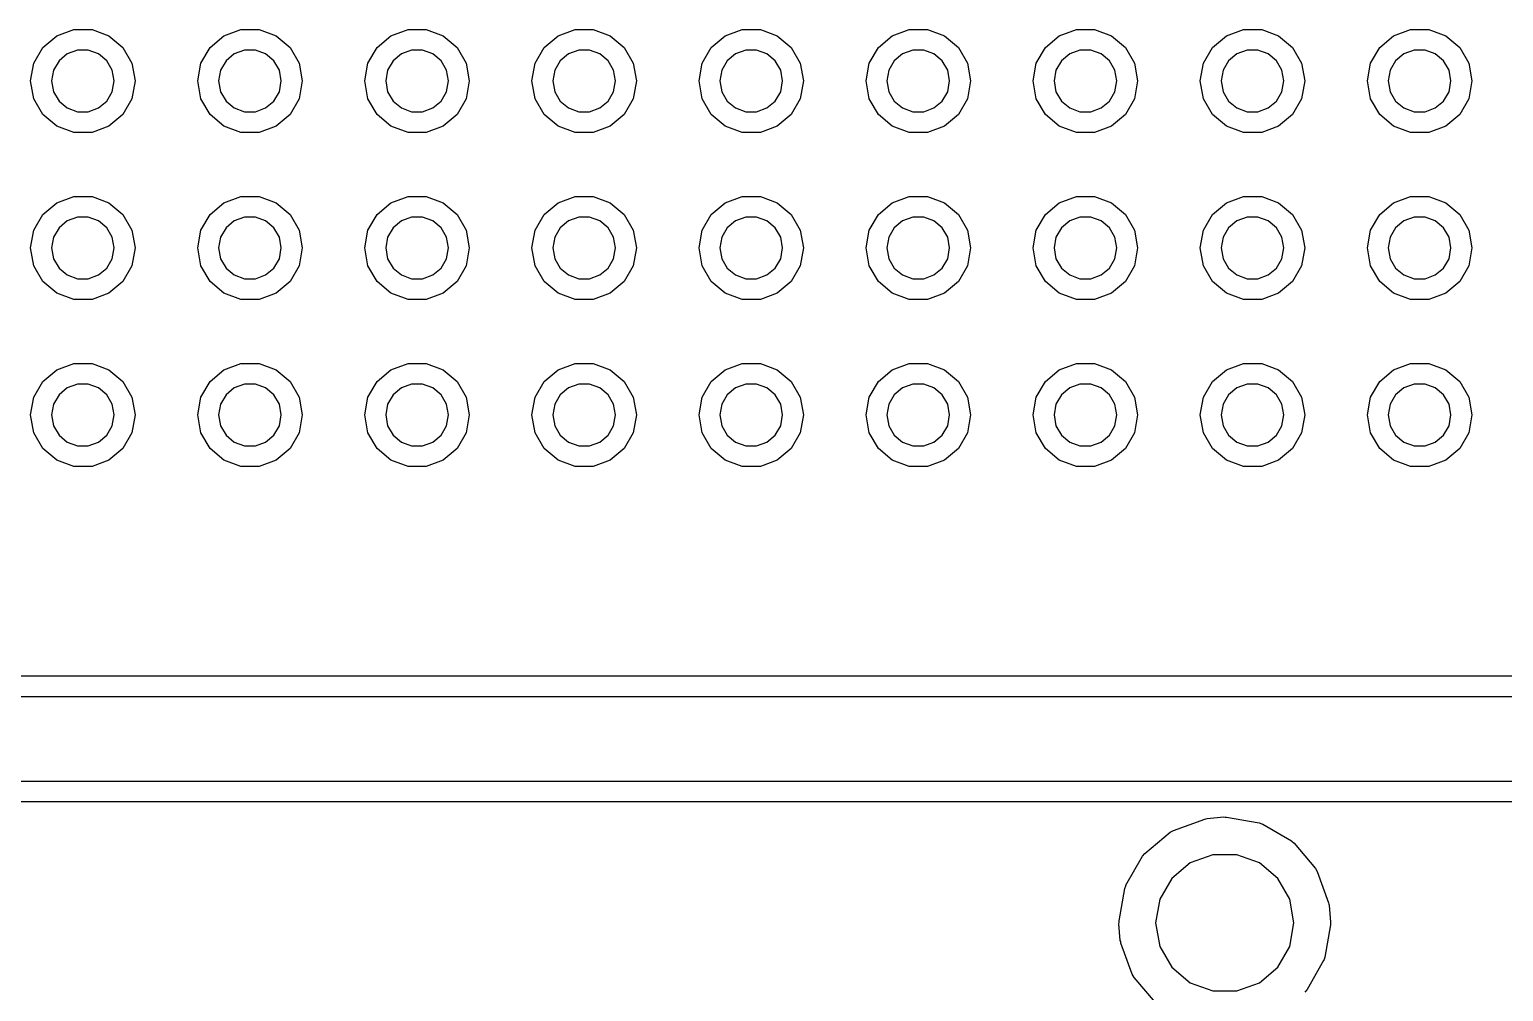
# Model space of a CAD drawing. Extents: x 105.1 to 166.9, y -128.1 to -71.6.
# Drawn here: x 123.52 to 130.57, y -118.58 to -113.97 of the extents above; entities that cross this region are included whole.
import ezdxf

# ---------------------------------------------------------------- set-up
doc = ezdxf.new("R2010")
doc.units = 0
doc.header["$MEASUREMENT"] = 0
doc.layers.add('BLACK', color=7, linetype='CONTINUOUS')

msp = doc.modelspace()

# ---------------------------------------------------------------- linework, layer by layer
at = {"layer": 'Black'}
for p, q in [((123.648, -114.005), (123.73, -113.975)), ((123.73, -113.975), (123.817, -113.975)), ((123.817, -113.975), (123.898, -114.005)), ((124.448, -114.005), (124.53, -113.975)), ((124.53, -113.975), (124.617, -113.975)), ((124.617, -113.975), (124.698, -114.005)), ((125.248, -114.005), (125.33, -113.975)), ((125.33, -113.975), (125.417, -113.975)), ((125.417, -113.975), (125.498, -114.005)), ((126.048, -114.005), (126.13, -113.975)), ((126.13, -113.975), (126.217, -113.975)), ((126.217, -113.975), (126.298, -114.005)), ((126.848, -114.005), (126.93, -113.975)), ((126.93, -113.975), (127.017, -113.975)), ((127.017, -113.975), (127.098, -114.005)), ((127.648, -114.005), (127.73, -113.975)), ((127.73, -113.975), (127.817, -113.975)), ((127.817, -113.975), (127.898, -114.005)), ((128.448, -114.005), (128.53, -113.975)), ((128.53, -113.975), (128.617, -113.975)), ((128.617, -113.975), (128.698, -114.005)), ((129.248, -114.005), (129.33, -113.975)), ((129.33, -113.975), (129.417, -113.975)), ((129.417, -113.975), (129.498, -114.005)), ((130.048, -114.005), (130.13, -113.975)), ((130.13, -113.975), (130.217, -113.975)), ((130.217, -113.975), (130.298, -114.005)), ((123.582, -114.061), (123.648, -114.005)), ((123.898, -114.005), (123.965, -114.061)), ((124.382, -114.061), (124.448, -114.005)), ((124.698, -114.005), (124.765, -114.061)), ((125.182, -114.061), (125.248, -114.005)), ((125.498, -114.005), (125.565, -114.061)), ((125.982, -114.061), (126.048, -114.005)), ((126.298, -114.005), (126.365, -114.061)), ((126.782, -114.061), (126.848, -114.005)), ((127.098, -114.005), (127.165, -114.061)), ((127.582, -114.061), (127.648, -114.005)), ((127.898, -114.005), (127.965, -114.061)), ((128.382, -114.061), (128.448, -114.005)), ((128.698, -114.005), (128.765, -114.061)), ((129.182, -114.061), (129.248, -114.005)), ((129.498, -114.005), (129.565, -114.061)), ((129.982, -114.061), (130.048, -114.005)), ((130.298, -114.005), (130.365, -114.061)), ((123.538, -114.136), (123.582, -114.061)), ((123.698, -114.092), (123.659, -114.125)), ((123.747, -114.074), (123.698, -114.092)), ((123.799, -114.074), (123.747, -114.074)), ((123.848, -114.092), (123.799, -114.074)), ((123.888, -114.125), (123.848, -114.092)), ((123.965, -114.061), (124.008, -114.136)), ((124.338, -114.136), (124.382, -114.061)), ((124.498, -114.092), (124.459, -114.125)), ((124.547, -114.074), (124.498, -114.092)), ((124.599, -114.074), (124.547, -114.074)), ((124.648, -114.092), (124.599, -114.074)), ((124.688, -114.125), (124.648, -114.092)), ((124.765, -114.061), (124.808, -114.136)), ((125.138, -114.136), (125.182, -114.061)), ((125.298, -114.092), (125.258, -114.125)), ((125.347, -114.074), (125.298, -114.092)), ((125.399, -114.074), (125.347, -114.074)), ((125.448, -114.092), (125.399, -114.074)), ((125.488, -114.125), (125.448, -114.092)), ((125.565, -114.061), (125.608, -114.136)), ((125.938, -114.136), (125.982, -114.061)), ((126.098, -114.092), (126.058, -114.125)), ((126.147, -114.074), (126.098, -114.092)), ((126.199, -114.074), (126.147, -114.074)), ((126.248, -114.092), (126.199, -114.074)), ((126.288, -114.125), (126.248, -114.092)), ((126.365, -114.061), (126.408, -114.136)), ((126.738, -114.136), (126.782, -114.061)), ((126.898, -114.092), (126.858, -114.125)), ((126.947, -114.074), (126.898, -114.092)), ((126.999, -114.074), (126.947, -114.074)), ((127.048, -114.092), (126.999, -114.074)), ((127.088, -114.125), (127.048, -114.092)), ((127.165, -114.061), (127.208, -114.136)), ((127.538, -114.136), (127.582, -114.061)), ((127.698, -114.092), (127.658, -114.125)), ((127.747, -114.074), (127.698, -114.092)), ((127.799, -114.074), (127.747, -114.074)), ((127.848, -114.092), (127.799, -114.074)), ((127.888, -114.125), (127.848, -114.092)), ((127.965, -114.061), (128.008, -114.136)), ((128.338, -114.136), (128.382, -114.061)), ((128.498, -114.092), (128.458, -114.125)), ((128.547, -114.074), (128.498, -114.092)), ((128.599, -114.074), (128.547, -114.074)), ((128.648, -114.092), (128.599, -114.074)), ((128.688, -114.125), (128.648, -114.092)), ((128.765, -114.061), (128.808, -114.136)), ((129.138, -114.136), (129.182, -114.061)), ((129.298, -114.092), (129.258, -114.125)), ((129.347, -114.074), (129.298, -114.092)), ((129.399, -114.074), (129.347, -114.074)), ((129.448, -114.092), (129.399, -114.074)), ((129.488, -114.125), (129.448, -114.092)), ((129.565, -114.061), (129.608, -114.136)), ((129.938, -114.136), (129.982, -114.061)), ((130.098, -114.092), (130.058, -114.125)), ((130.147, -114.074), (130.098, -114.092)), ((130.199, -114.074), (130.147, -114.074)), ((130.248, -114.092), (130.199, -114.074)), ((130.288, -114.125), (130.248, -114.092)), ((130.365, -114.061), (130.408, -114.136)), ((123.523, -114.221), (123.538, -114.136)), ((123.632, -114.17), (123.623, -114.221)), ((123.659, -114.125), (123.632, -114.17)), ((123.914, -114.17), (123.888, -114.125)), ((123.923, -114.221), (123.914, -114.17)), ((124.008, -114.136), (124.023, -114.221)), ((124.323, -114.221), (124.338, -114.136)), ((124.432, -114.17), (124.423, -114.221)), ((124.459, -114.125), (124.432, -114.17)), ((124.714, -114.17), (124.688, -114.125)), ((124.723, -114.221), (124.714, -114.17)), ((124.808, -114.136), (124.823, -114.221)), ((125.123, -114.221), (125.138, -114.136)), ((125.232, -114.17), (125.223, -114.221)), ((125.258, -114.125), (125.232, -114.17)), ((125.514, -114.17), (125.488, -114.125)), ((125.523, -114.221), (125.514, -114.17)), ((125.608, -114.136), (125.623, -114.221)), ((125.923, -114.221), (125.938, -114.136)), ((126.032, -114.17), (126.023, -114.221)), ((126.058, -114.125), (126.032, -114.17)), ((126.314, -114.17), (126.288, -114.125)), ((126.323, -114.221), (126.314, -114.17)), ((126.408, -114.136), (126.423, -114.221)), ((126.723, -114.221), (126.738, -114.136)), ((126.832, -114.17), (126.823, -114.221)), ((126.858, -114.125), (126.832, -114.17)), ((127.114, -114.17), (127.088, -114.125)), ((127.123, -114.221), (127.114, -114.17)), ((127.208, -114.136), (127.223, -114.221)), ((127.523, -114.221), (127.538, -114.136)), ((127.632, -114.17), (127.623, -114.221)), ((127.658, -114.125), (127.632, -114.17)), ((127.914, -114.17), (127.888, -114.125)), ((127.923, -114.221), (127.914, -114.17)), ((128.008, -114.136), (128.023, -114.221)), ((128.323, -114.221), (128.338, -114.136)), ((128.432, -114.17), (128.423, -114.221)), ((128.458, -114.125), (128.432, -114.17)), ((128.714, -114.17), (128.688, -114.125)), ((128.723, -114.221), (128.714, -114.17)), ((128.808, -114.136), (128.823, -114.221)), ((129.123, -114.221), (129.138, -114.136)), ((129.232, -114.17), (129.223, -114.221)), ((129.258, -114.125), (129.232, -114.17)), ((129.514, -114.17), (129.488, -114.125)), ((129.523, -114.221), (129.514, -114.17)), ((129.608, -114.136), (129.623, -114.221)), ((129.923, -114.221), (129.938, -114.136)), ((130.032, -114.17), (130.023, -114.221)), ((130.058, -114.125), (130.032, -114.17)), ((130.314, -114.17), (130.288, -114.125)), ((130.323, -114.221), (130.314, -114.17)), ((130.408, -114.136), (130.423, -114.221)), ((123.538, -114.307), (123.523, -114.221)), ((123.623, -114.221), (123.632, -114.273)), ((123.914, -114.273), (123.923, -114.221)), ((124.023, -114.221), (124.008, -114.307)), ((124.338, -114.307), (124.323, -114.221)), ((124.423, -114.221), (124.432, -114.273)), ((124.714, -114.273), (124.723, -114.221)), ((124.823, -114.221), (124.808, -114.307)), ((125.138, -114.307), (125.123, -114.221)), ((125.223, -114.221), (125.232, -114.273)), ((125.514, -114.273), (125.523, -114.221)), ((125.623, -114.221), (125.608, -114.307)), ((125.938, -114.307), (125.923, -114.221)), ((126.023, -114.221), (126.032, -114.273)), ((126.314, -114.273), (126.323, -114.221)), ((126.423, -114.221), (126.408, -114.307)), ((126.738, -114.307), (126.723, -114.221)), ((126.823, -114.221), (126.832, -114.273)), ((127.114, -114.273), (127.123, -114.221)), ((127.223, -114.221), (127.208, -114.307)), ((127.538, -114.307), (127.523, -114.221)), ((127.623, -114.221), (127.632, -114.273)), ((127.914, -114.273), (127.923, -114.221)), ((128.023, -114.221), (128.008, -114.307)), ((128.338, -114.307), (128.323, -114.221)), ((128.423, -114.221), (128.432, -114.273)), ((128.714, -114.273), (128.723, -114.221)), ((128.823, -114.221), (128.808, -114.307)), ((129.138, -114.307), (129.123, -114.221)), ((129.223, -114.221), (129.232, -114.273)), ((129.514, -114.273), (129.523, -114.221)), ((129.623, -114.221), (129.608, -114.307)), ((129.938, -114.307), (129.923, -114.221)), ((130.023, -114.221), (130.032, -114.273)), ((130.314, -114.273), (130.323, -114.221)), ((130.423, -114.221), (130.408, -114.307)), ((123.582, -114.382), (123.538, -114.307)), ((123.632, -114.273), (123.659, -114.318)), ((123.659, -114.318), (123.698, -114.351)), ((123.848, -114.351), (123.888, -114.318)), ((123.888, -114.318), (123.914, -114.273)), ((124.008, -114.307), (123.965, -114.382)), ((124.382, -114.382), (124.338, -114.307)), ((124.432, -114.273), (124.459, -114.318)), ((124.459, -114.318), (124.498, -114.351)), ((124.648, -114.351), (124.688, -114.318)), ((124.688, -114.318), (124.714, -114.273)), ((124.808, -114.307), (124.765, -114.382)), ((125.182, -114.382), (125.138, -114.307)), ((125.232, -114.273), (125.258, -114.318)), ((125.258, -114.318), (125.298, -114.351)), ((125.448, -114.351), (125.488, -114.318)), ((125.488, -114.318), (125.514, -114.273)), ((125.608, -114.307), (125.565, -114.382)), ((125.982, -114.382), (125.938, -114.307)), ((126.032, -114.273), (126.058, -114.318)), ((126.058, -114.318), (126.098, -114.351)), ((126.248, -114.351), (126.288, -114.318)), ((126.288, -114.318), (126.314, -114.273)), ((126.408, -114.307), (126.365, -114.382)), ((126.782, -114.382), (126.738, -114.307)), ((126.832, -114.273), (126.858, -114.318)), ((126.858, -114.318), (126.898, -114.351)), ((127.048, -114.351), (127.088, -114.318)), ((127.088, -114.318), (127.114, -114.273)), ((127.208, -114.307), (127.165, -114.382)), ((127.582, -114.382), (127.538, -114.307)), ((127.632, -114.273), (127.658, -114.318)), ((127.658, -114.318), (127.698, -114.351)), ((127.848, -114.351), (127.888, -114.318)), ((127.888, -114.318), (127.914, -114.273)), ((128.008, -114.307), (127.965, -114.382)), ((128.382, -114.382), (128.338, -114.307)), ((128.432, -114.273), (128.458, -114.318)), ((128.458, -114.318), (128.498, -114.351)), ((128.648, -114.351), (128.688, -114.318)), ((128.688, -114.318), (128.714, -114.273)), ((128.808, -114.307), (128.765, -114.382)), ((129.182, -114.382), (129.138, -114.307)), ((129.232, -114.273), (129.258, -114.318)), ((129.258, -114.318), (129.298, -114.351)), ((129.448, -114.351), (129.488, -114.318)), ((129.488, -114.318), (129.514, -114.273)), ((129.608, -114.307), (129.565, -114.382)), ((129.982, -114.382), (129.938, -114.307)), ((130.032, -114.273), (130.058, -114.318)), ((130.058, -114.318), (130.098, -114.351)), ((130.248, -114.351), (130.288, -114.318)), ((130.288, -114.318), (130.314, -114.273)), ((130.408, -114.307), (130.365, -114.382)), ((123.648, -114.438), (123.582, -114.382)), ((123.698, -114.351), (123.747, -114.369)), ((123.747, -114.369), (123.799, -114.369)), ((123.799, -114.369), (123.848, -114.351)), ((123.965, -114.382), (123.898, -114.438)), ((124.448, -114.438), (124.382, -114.382)), ((124.498, -114.351), (124.547, -114.369)), ((124.547, -114.369), (124.599, -114.369)), ((124.599, -114.369), (124.648, -114.351)), ((124.765, -114.382), (124.698, -114.438)), ((125.248, -114.438), (125.182, -114.382)), ((125.298, -114.351), (125.347, -114.369)), ((125.347, -114.369), (125.399, -114.369)), ((125.399, -114.369), (125.448, -114.351)), ((125.565, -114.382), (125.498, -114.438)), ((126.048, -114.438), (125.982, -114.382)), ((126.098, -114.351), (126.147, -114.369)), ((126.147, -114.369), (126.199, -114.369)), ((126.199, -114.369), (126.248, -114.351)), ((126.365, -114.382), (126.298, -114.438)), ((126.848, -114.438), (126.782, -114.382)), ((126.898, -114.351), (126.947, -114.369)), ((126.947, -114.369), (126.999, -114.369)), ((126.999, -114.369), (127.048, -114.351)), ((127.165, -114.382), (127.098, -114.438)), ((127.648, -114.438), (127.582, -114.382)), ((127.698, -114.351), (127.747, -114.369)), ((127.747, -114.369), (127.799, -114.369)), ((127.799, -114.369), (127.848, -114.351)), ((127.965, -114.382), (127.898, -114.438)), ((128.448, -114.438), (128.382, -114.382)), ((128.498, -114.351), (128.547, -114.369)), ((128.547, -114.369), (128.599, -114.369)), ((128.599, -114.369), (128.648, -114.351)), ((128.765, -114.382), (128.698, -114.438)), ((129.248, -114.438), (129.182, -114.382)), ((129.298, -114.351), (129.347, -114.369)), ((129.347, -114.369), (129.399, -114.369)), ((129.399, -114.369), (129.448, -114.351)), ((129.565, -114.382), (129.498, -114.438)), ((130.048, -114.438), (129.982, -114.382)), ((130.098, -114.351), (130.147, -114.369)), ((130.147, -114.369), (130.199, -114.369)), ((130.199, -114.369), (130.248, -114.351)), ((130.365, -114.382), (130.298, -114.438)), ((123.73, -114.468), (123.648, -114.438)), ((123.817, -114.468), (123.73, -114.468)), ((123.898, -114.438), (123.817, -114.468)), ((124.53, -114.468), (124.448, -114.438)), ((124.617, -114.468), (124.53, -114.468)), ((124.698, -114.438), (124.617, -114.468)), ((125.33, -114.468), (125.248, -114.438)), ((125.417, -114.468), (125.33, -114.468)), ((125.498, -114.438), (125.417, -114.468)), ((126.13, -114.468), (126.048, -114.438)), ((126.217, -114.468), (126.13, -114.468)), ((126.298, -114.438), (126.217, -114.468)), ((126.93, -114.468), (126.848, -114.438)), ((127.017, -114.468), (126.93, -114.468)), ((127.098, -114.438), (127.017, -114.468)), ((127.73, -114.468), (127.648, -114.438)), ((127.817, -114.468), (127.73, -114.468)), ((127.898, -114.438), (127.817, -114.468)), ((128.53, -114.468), (128.448, -114.438)), ((128.617, -114.468), (128.53, -114.468)), ((128.698, -114.438), (128.617, -114.468)), ((129.33, -114.468), (129.248, -114.438)), ((129.417, -114.468), (129.33, -114.468)), ((129.498, -114.438), (129.417, -114.468)), ((130.13, -114.468), (130.048, -114.438)), ((130.217, -114.468), (130.13, -114.468)), ((130.298, -114.438), (130.217, -114.468)), ((123.582, -114.861), (123.648, -114.805)), ((123.648, -114.805), (123.73, -114.775)), ((123.73, -114.775), (123.817, -114.775)), ((123.817, -114.775), (123.898, -114.805)), ((123.898, -114.805), (123.965, -114.861)), ((124.382, -114.861), (124.448, -114.805)), ((124.448, -114.805), (124.53, -114.775)), ((124.53, -114.775), (124.617, -114.775)), ((124.617, -114.775), (124.698, -114.805)), ((124.698, -114.805), (124.765, -114.861)), ((125.182, -114.861), (125.248, -114.805)), ((125.248, -114.805), (125.33, -114.775)), ((125.33, -114.775), (125.417, -114.775)), ((125.417, -114.775), (125.498, -114.805)), ((125.498, -114.805), (125.565, -114.861)), ((125.982, -114.861), (126.048, -114.805)), ((126.048, -114.805), (126.13, -114.775)), ((126.13, -114.775), (126.217, -114.775)), ((126.217, -114.775), (126.298, -114.805)), ((126.298, -114.805), (126.365, -114.861)), ((126.782, -114.861), (126.848, -114.805)), ((126.848, -114.805), (126.93, -114.775)), ((126.93, -114.775), (127.017, -114.775)), ((127.017, -114.775), (127.098, -114.805)), ((127.098, -114.805), (127.165, -114.861)), ((127.582, -114.861), (127.648, -114.805)), ((127.648, -114.805), (127.73, -114.775)), ((127.73, -114.775), (127.817, -114.775)), ((127.817, -114.775), (127.898, -114.805)), ((127.898, -114.805), (127.965, -114.861)), ((128.382, -114.861), (128.448, -114.805)), ((128.448, -114.805), (128.53, -114.775)), ((128.53, -114.775), (128.617, -114.775)), ((128.617, -114.775), (128.698, -114.805)), ((128.698, -114.805), (128.765, -114.861)), ((129.182, -114.861), (129.248, -114.805)), ((129.248, -114.805), (129.33, -114.775)), ((129.33, -114.775), (129.417, -114.775)), ((129.417, -114.775), (129.498, -114.805)), ((129.498, -114.805), (129.565, -114.861)), ((129.982, -114.861), (130.048, -114.805)), ((130.048, -114.805), (130.13, -114.775)), ((130.13, -114.775), (130.217, -114.775)), ((130.217, -114.775), (130.298, -114.805)), ((130.298, -114.805), (130.365, -114.861)), ((123.538, -114.936), (123.582, -114.861)), ((123.698, -114.892), (123.659, -114.925)), ((123.747, -114.874), (123.698, -114.892)), ((123.799, -114.874), (123.747, -114.874)), ((123.848, -114.892), (123.799, -114.874)), ((123.888, -114.925), (123.848, -114.892)), ((123.965, -114.861), (124.008, -114.936)), ((124.338, -114.936), (124.382, -114.861)), ((124.498, -114.892), (124.459, -114.925)), ((124.547, -114.874), (124.498, -114.892)), ((124.599, -114.874), (124.547, -114.874)), ((124.648, -114.892), (124.599, -114.874)), ((124.688, -114.925), (124.648, -114.892)), ((124.765, -114.861), (124.808, -114.936)), ((125.138, -114.936), (125.182, -114.861)), ((125.298, -114.892), (125.258, -114.925)), ((125.347, -114.874), (125.298, -114.892)), ((125.399, -114.874), (125.347, -114.874)), ((125.448, -114.892), (125.399, -114.874)), ((125.488, -114.925), (125.448, -114.892)), ((125.565, -114.861), (125.608, -114.936)), ((125.938, -114.936), (125.982, -114.861)), ((126.098, -114.892), (126.058, -114.925)), ((126.147, -114.874), (126.098, -114.892)), ((126.199, -114.874), (126.147, -114.874)), ((126.248, -114.892), (126.199, -114.874)), ((126.288, -114.925), (126.248, -114.892)), ((126.365, -114.861), (126.408, -114.936)), ((126.738, -114.936), (126.782, -114.861)), ((126.898, -114.892), (126.858, -114.925)), ((126.947, -114.874), (126.898, -114.892)), ((126.999, -114.874), (126.947, -114.874)), ((127.048, -114.892), (126.999, -114.874)), ((127.088, -114.925), (127.048, -114.892)), ((127.165, -114.861), (127.208, -114.936)), ((127.538, -114.936), (127.582, -114.861)), ((127.698, -114.892), (127.658, -114.925)), ((127.747, -114.874), (127.698, -114.892)), ((127.799, -114.874), (127.747, -114.874)), ((127.848, -114.892), (127.799, -114.874)), ((127.888, -114.925), (127.848, -114.892)), ((127.965, -114.861), (128.008, -114.936)), ((128.338, -114.936), (128.382, -114.861)), ((128.498, -114.892), (128.458, -114.925)), ((128.547, -114.874), (128.498, -114.892)), ((128.599, -114.874), (128.547, -114.874)), ((128.648, -114.892), (128.599, -114.874)), ((128.688, -114.925), (128.648, -114.892)), ((128.765, -114.861), (128.808, -114.936)), ((129.138, -114.936), (129.182, -114.861)), ((129.298, -114.892), (129.258, -114.925)), ((129.347, -114.874), (129.298, -114.892)), ((129.399, -114.874), (129.347, -114.874)), ((129.448, -114.892), (129.399, -114.874)), ((129.488, -114.925), (129.448, -114.892)), ((129.565, -114.861), (129.608, -114.936)), ((129.938, -114.936), (129.982, -114.861)), ((130.098, -114.892), (130.058, -114.925)), ((130.147, -114.874), (130.098, -114.892)), ((130.199, -114.874), (130.147, -114.874)), ((130.248, -114.892), (130.199, -114.874)), ((130.288, -114.925), (130.248, -114.892)), ((130.365, -114.861), (130.408, -114.936)), ((123.523, -115.021), (123.538, -114.936)), ((123.659, -114.925), (123.632, -114.97)), ((123.914, -114.97), (123.888, -114.925)), ((124.008, -114.936), (124.023, -115.021)), ((124.323, -115.021), (124.338, -114.936)), ((124.459, -114.925), (124.432, -114.97)), ((124.714, -114.97), (124.688, -114.925)), ((124.808, -114.936), (124.823, -115.021)), ((125.123, -115.021), (125.138, -114.936)), ((125.258, -114.925), (125.232, -114.97)), ((125.514, -114.97), (125.488, -114.925)), ((125.608, -114.936), (125.623, -115.021)), ((125.923, -115.021), (125.938, -114.936)), ((126.058, -114.925), (126.032, -114.97)), ((126.314, -114.97), (126.288, -114.925)), ((126.408, -114.936), (126.423, -115.021)), ((126.723, -115.021), (126.738, -114.936)), ((126.858, -114.925), (126.832, -114.97)), ((127.114, -114.97), (127.088, -114.925)), ((127.208, -114.936), (127.223, -115.021)), ((127.523, -115.021), (127.538, -114.936)), ((127.658, -114.925), (127.632, -114.97)), ((127.914, -114.97), (127.888, -114.925)), ((128.008, -114.936), (128.023, -115.021)), ((128.323, -115.021), (128.338, -114.936)), ((128.458, -114.925), (128.432, -114.97)), ((128.714, -114.97), (128.688, -114.925)), ((128.808, -114.936), (128.823, -115.021)), ((129.123, -115.021), (129.138, -114.936)), ((129.258, -114.925), (129.232, -114.97)), ((129.514, -114.97), (129.488, -114.925)), ((129.608, -114.936), (129.623, -115.021)), ((129.923, -115.021), (129.938, -114.936)), ((130.058, -114.925), (130.032, -114.97)), ((130.314, -114.97), (130.288, -114.925)), ((130.408, -114.936), (130.423, -115.021)), ((123.538, -115.107), (123.523, -115.021)), ((123.632, -114.97), (123.623, -115.021)), ((123.623, -115.021), (123.632, -115.073)), ((123.923, -115.021), (123.914, -114.97)), ((123.914, -115.073), (123.923, -115.021)), ((124.023, -115.021), (124.008, -115.107)), ((124.338, -115.107), (124.323, -115.021)), ((124.432, -114.97), (124.423, -115.021)), ((124.423, -115.021), (124.432, -115.073)), ((124.723, -115.021), (124.714, -114.97)), ((124.714, -115.073), (124.723, -115.021)), ((124.823, -115.021), (124.808, -115.107)), ((125.138, -115.107), (125.123, -115.021)), ((125.232, -114.97), (125.223, -115.021)), ((125.223, -115.021), (125.232, -115.073)), ((125.523, -115.021), (125.514, -114.97)), ((125.514, -115.073), (125.523, -115.021)), ((125.623, -115.021), (125.608, -115.107)), ((125.938, -115.107), (125.923, -115.021)), ((126.032, -114.97), (126.023, -115.021)), ((126.023, -115.021), (126.032, -115.073)), ((126.323, -115.021), (126.314, -114.97)), ((126.314, -115.073), (126.323, -115.021)), ((126.423, -115.021), (126.408, -115.107)), ((126.738, -115.107), (126.723, -115.021)), ((126.832, -114.97), (126.823, -115.021)), ((126.823, -115.021), (126.832, -115.073)), ((127.123, -115.021), (127.114, -114.97)), ((127.114, -115.073), (127.123, -115.021)), ((127.223, -115.021), (127.208, -115.107)), ((127.538, -115.107), (127.523, -115.021)), ((127.632, -114.97), (127.623, -115.021)), ((127.623, -115.021), (127.632, -115.073)), ((127.923, -115.021), (127.914, -114.97)), ((127.914, -115.073), (127.923, -115.021)), ((128.023, -115.021), (128.008, -115.107)), ((128.338, -115.107), (128.323, -115.021)), ((128.432, -114.97), (128.423, -115.021)), ((128.423, -115.021), (128.432, -115.073)), ((128.723, -115.021), (128.714, -114.97)), ((128.714, -115.073), (128.723, -115.021)), ((128.823, -115.021), (128.808, -115.107)), ((129.138, -115.107), (129.123, -115.021)), ((129.232, -114.97), (129.223, -115.021)), ((129.223, -115.021), (129.232, -115.073)), ((129.523, -115.021), (129.514, -114.97)), ((129.514, -115.073), (129.523, -115.021)), ((129.623, -115.021), (129.608, -115.107)), ((129.938, -115.107), (129.923, -115.021)), ((130.032, -114.97), (130.023, -115.021)), ((130.023, -115.021), (130.032, -115.073)), ((130.323, -115.021), (130.314, -114.97)), ((130.314, -115.073), (130.323, -115.021)), ((130.423, -115.021), (130.408, -115.107)), ((123.632, -115.073), (123.659, -115.118)), ((123.888, -115.118), (123.914, -115.073)), ((124.432, -115.073), (124.459, -115.118)), ((124.688, -115.118), (124.714, -115.073)), ((125.232, -115.073), (125.258, -115.118)), ((125.488, -115.118), (125.514, -115.073)), ((126.032, -115.073), (126.058, -115.118)), ((126.288, -115.118), (126.314, -115.073)), ((126.832, -115.073), (126.858, -115.118)), ((127.088, -115.118), (127.114, -115.073)), ((127.632, -115.073), (127.658, -115.118)), ((127.888, -115.118), (127.914, -115.073)), ((128.432, -115.073), (128.458, -115.118)), ((128.688, -115.118), (128.714, -115.073)), ((129.232, -115.073), (129.258, -115.118)), ((129.488, -115.118), (129.514, -115.073)), ((130.032, -115.073), (130.058, -115.118)), ((130.288, -115.118), (130.314, -115.073)), ((123.582, -115.182), (123.538, -115.107)), ((123.659, -115.118), (123.698, -115.151)), ((123.698, -115.151), (123.747, -115.169)), ((123.747, -115.169), (123.799, -115.169)), ((123.799, -115.169), (123.848, -115.151)), ((123.848, -115.151), (123.888, -115.118)), ((124.008, -115.107), (123.965, -115.182)), ((124.382, -115.182), (124.338, -115.107)), ((124.459, -115.118), (124.498, -115.151)), ((124.498, -115.151), (124.547, -115.169)), ((124.547, -115.169), (124.599, -115.169)), ((124.599, -115.169), (124.648, -115.151)), ((124.648, -115.151), (124.688, -115.118)), ((124.808, -115.107), (124.765, -115.182)), ((125.182, -115.182), (125.138, -115.107)), ((125.258, -115.118), (125.298, -115.151)), ((125.298, -115.151), (125.347, -115.169)), ((125.347, -115.169), (125.399, -115.169)), ((125.399, -115.169), (125.448, -115.151)), ((125.448, -115.151), (125.488, -115.118)), ((125.608, -115.107), (125.565, -115.182)), ((125.982, -115.182), (125.938, -115.107)), ((126.058, -115.118), (126.098, -115.151)), ((126.098, -115.151), (126.147, -115.169)), ((126.147, -115.169), (126.199, -115.169)), ((126.199, -115.169), (126.248, -115.151)), ((126.248, -115.151), (126.288, -115.118)), ((126.408, -115.107), (126.365, -115.182)), ((126.782, -115.182), (126.738, -115.107)), ((126.858, -115.118), (126.898, -115.151)), ((126.898, -115.151), (126.947, -115.169)), ((126.947, -115.169), (126.999, -115.169)), ((126.999, -115.169), (127.048, -115.151)), ((127.048, -115.151), (127.088, -115.118)), ((127.208, -115.107), (127.165, -115.182)), ((127.582, -115.182), (127.538, -115.107)), ((127.658, -115.118), (127.698, -115.151)), ((127.698, -115.151), (127.747, -115.169)), ((127.747, -115.169), (127.799, -115.169)), ((127.799, -115.169), (127.848, -115.151)), ((127.848, -115.151), (127.888, -115.118)), ((128.008, -115.107), (127.965, -115.182)), ((128.382, -115.182), (128.338, -115.107)), ((128.458, -115.118), (128.498, -115.151)), ((128.498, -115.151), (128.547, -115.169)), ((128.547, -115.169), (128.599, -115.169)), ((128.599, -115.169), (128.648, -115.151)), ((128.648, -115.151), (128.688, -115.118)), ((128.808, -115.107), (128.765, -115.182)), ((129.182, -115.182), (129.138, -115.107)), ((129.258, -115.118), (129.298, -115.151)), ((129.298, -115.151), (129.347, -115.169)), ((129.347, -115.169), (129.399, -115.169)), ((129.399, -115.169), (129.448, -115.151)), ((129.448, -115.151), (129.488, -115.118)), ((129.608, -115.107), (129.565, -115.182)), ((129.982, -115.182), (129.938, -115.107)), ((130.058, -115.118), (130.098, -115.151)), ((130.098, -115.151), (130.147, -115.169)), ((130.147, -115.169), (130.199, -115.169)), ((130.199, -115.169), (130.248, -115.151)), ((130.248, -115.151), (130.288, -115.118)), ((130.408, -115.107), (130.365, -115.182)), ((123.648, -115.238), (123.582, -115.182)), ((123.73, -115.268), (123.648, -115.238)), ((123.898, -115.238), (123.817, -115.268)), ((123.965, -115.182), (123.898, -115.238)), ((124.448, -115.238), (124.382, -115.182)), ((124.53, -115.268), (124.448, -115.238)), ((124.698, -115.238), (124.617, -115.268)), ((124.765, -115.182), (124.698, -115.238)), ((125.248, -115.238), (125.182, -115.182)), ((125.33, -115.268), (125.248, -115.238)), ((125.498, -115.238), (125.417, -115.268)), ((125.565, -115.182), (125.498, -115.238)), ((126.048, -115.238), (125.982, -115.182)), ((126.13, -115.268), (126.048, -115.238)), ((126.298, -115.238), (126.217, -115.268)), ((126.365, -115.182), (126.298, -115.238)), ((126.848, -115.238), (126.782, -115.182)), ((126.93, -115.268), (126.848, -115.238)), ((127.098, -115.238), (127.017, -115.268)), ((127.165, -115.182), (127.098, -115.238)), ((127.648, -115.238), (127.582, -115.182)), ((127.73, -115.268), (127.648, -115.238)), ((127.898, -115.238), (127.817, -115.268)), ((127.965, -115.182), (127.898, -115.238)), ((128.448, -115.238), (128.382, -115.182)), ((128.53, -115.268), (128.448, -115.238)), ((128.698, -115.238), (128.617, -115.268)), ((128.765, -115.182), (128.698, -115.238)), ((129.248, -115.238), (129.182, -115.182)), ((129.33, -115.268), (129.248, -115.238)), ((129.498, -115.238), (129.417, -115.268)), ((129.565, -115.182), (129.498, -115.238)), ((130.048, -115.238), (129.982, -115.182)), ((130.13, -115.268), (130.048, -115.238)), ((130.298, -115.238), (130.217, -115.268)), ((130.365, -115.182), (130.298, -115.238)), ((123.817, -115.268), (123.73, -115.268)), ((124.617, -115.268), (124.53, -115.268)), ((125.417, -115.268), (125.33, -115.268)), ((126.217, -115.268), (126.13, -115.268)), ((127.017, -115.268), (126.93, -115.268)), ((127.817, -115.268), (127.73, -115.268)), ((128.617, -115.268), (128.53, -115.268)), ((129.417, -115.268), (129.33, -115.268)), ((130.217, -115.268), (130.13, -115.268)), ((123.648, -115.605), (123.73, -115.575)), ((123.73, -115.575), (123.817, -115.575)), ((123.817, -115.575), (123.898, -115.605)), ((124.448, -115.605), (124.53, -115.575)), ((124.53, -115.575), (124.617, -115.575)), ((124.617, -115.575), (124.698, -115.605)), ((125.248, -115.605), (125.33, -115.575)), ((125.33, -115.575), (125.417, -115.575)), ((125.417, -115.575), (125.498, -115.605)), ((126.048, -115.605), (126.13, -115.575)), ((126.13, -115.575), (126.217, -115.575)), ((126.217, -115.575), (126.298, -115.605)), ((126.848, -115.605), (126.93, -115.575)), ((126.93, -115.575), (127.017, -115.575)), ((127.017, -115.575), (127.098, -115.605)), ((127.648, -115.605), (127.73, -115.575)), ((127.73, -115.575), (127.817, -115.575)), ((127.817, -115.575), (127.898, -115.605)), ((128.448, -115.605), (128.53, -115.575)), ((128.53, -115.575), (128.617, -115.575)), ((128.617, -115.575), (128.698, -115.605)), ((129.248, -115.605), (129.33, -115.575)), ((129.33, -115.575), (129.417, -115.575)), ((129.417, -115.575), (129.498, -115.605)), ((130.048, -115.605), (130.13, -115.575)), ((130.13, -115.575), (130.217, -115.575)), ((130.217, -115.575), (130.298, -115.605)), ((123.538, -115.736), (123.582, -115.661)), ((123.582, -115.661), (123.648, -115.605)), ((123.898, -115.605), (123.965, -115.661)), ((123.965, -115.661), (124.008, -115.736)), ((124.338, -115.736), (124.382, -115.661)), ((124.382, -115.661), (124.448, -115.605)), ((124.698, -115.605), (124.765, -115.661)), ((124.765, -115.661), (124.808, -115.736)), ((125.138, -115.736), (125.182, -115.661)), ((125.182, -115.661), (125.248, -115.605)), ((125.498, -115.605), (125.565, -115.661)), ((125.565, -115.661), (125.608, -115.736)), ((125.938, -115.736), (125.982, -115.661)), ((125.982, -115.661), (126.048, -115.605)), ((126.298, -115.605), (126.365, -115.661)), ((126.365, -115.661), (126.408, -115.736)), ((126.738, -115.736), (126.782, -115.661)), ((126.782, -115.661), (126.848, -115.605)), ((127.098, -115.605), (127.165, -115.661)), ((127.165, -115.661), (127.208, -115.736)), ((127.538, -115.736), (127.582, -115.661)), ((127.582, -115.661), (127.648, -115.605)), ((127.898, -115.605), (127.965, -115.661)), ((127.965, -115.661), (128.008, -115.736)), ((128.338, -115.736), (128.382, -115.661)), ((128.382, -115.661), (128.448, -115.605)), ((128.698, -115.605), (128.765, -115.661)), ((128.765, -115.661), (128.808, -115.736)), ((129.138, -115.736), (129.182, -115.661)), ((129.182, -115.661), (129.248, -115.605)), ((129.498, -115.605), (129.565, -115.661)), ((129.565, -115.661), (129.608, -115.736)), ((129.938, -115.736), (129.982, -115.661)), ((129.982, -115.661), (130.048, -115.605)), ((130.298, -115.605), (130.365, -115.661)), ((130.365, -115.661), (130.408, -115.736)), ((123.523, -115.821), (123.538, -115.736)), ((123.659, -115.725), (123.632, -115.77)), ((123.698, -115.692), (123.659, -115.725)), ((123.747, -115.674), (123.698, -115.692)), ((123.799, -115.674), (123.747, -115.674)), ((123.848, -115.692), (123.799, -115.674)), ((123.888, -115.725), (123.848, -115.692)), ((123.914, -115.77), (123.888, -115.725)), ((124.008, -115.736), (124.023, -115.821)), ((124.323, -115.821), (124.338, -115.736)), ((124.459, -115.725), (124.432, -115.77)), ((124.498, -115.692), (124.459, -115.725)), ((124.547, -115.674), (124.498, -115.692)), ((124.599, -115.674), (124.547, -115.674)), ((124.648, -115.692), (124.599, -115.674)), ((124.688, -115.725), (124.648, -115.692)), ((124.714, -115.77), (124.688, -115.725)), ((124.808, -115.736), (124.823, -115.821)), ((125.123, -115.821), (125.138, -115.736)), ((125.258, -115.725), (125.232, -115.77)), ((125.298, -115.692), (125.258, -115.725)), ((125.347, -115.674), (125.298, -115.692)), ((125.399, -115.674), (125.347, -115.674)), ((125.448, -115.692), (125.399, -115.674)), ((125.488, -115.725), (125.448, -115.692)), ((125.514, -115.77), (125.488, -115.725)), ((125.608, -115.736), (125.623, -115.821)), ((125.923, -115.821), (125.938, -115.736)), ((126.058, -115.725), (126.032, -115.77)), ((126.098, -115.692), (126.058, -115.725)), ((126.147, -115.674), (126.098, -115.692)), ((126.199, -115.674), (126.147, -115.674)), ((126.248, -115.692), (126.199, -115.674)), ((126.288, -115.725), (126.248, -115.692)), ((126.314, -115.77), (126.288, -115.725)), ((126.408, -115.736), (126.423, -115.821)), ((126.723, -115.821), (126.738, -115.736)), ((126.858, -115.725), (126.832, -115.77)), ((126.898, -115.692), (126.858, -115.725)), ((126.947, -115.674), (126.898, -115.692)), ((126.999, -115.674), (126.947, -115.674)), ((127.048, -115.692), (126.999, -115.674)), ((127.088, -115.725), (127.048, -115.692)), ((127.114, -115.77), (127.088, -115.725)), ((127.208, -115.736), (127.223, -115.821)), ((127.523, -115.821), (127.538, -115.736)), ((127.658, -115.725), (127.632, -115.77)), ((127.698, -115.692), (127.658, -115.725)), ((127.747, -115.674), (127.698, -115.692)), ((127.799, -115.674), (127.747, -115.674)), ((127.848, -115.692), (127.799, -115.674)), ((127.888, -115.725), (127.848, -115.692)), ((127.914, -115.77), (127.888, -115.725)), ((128.008, -115.736), (128.023, -115.821)), ((128.323, -115.821), (128.338, -115.736)), ((128.458, -115.725), (128.432, -115.77)), ((128.498, -115.692), (128.458, -115.725)), ((128.547, -115.674), (128.498, -115.692)), ((128.599, -115.674), (128.547, -115.674)), ((128.648, -115.692), (128.599, -115.674)), ((128.688, -115.725), (128.648, -115.692)), ((128.714, -115.77), (128.688, -115.725)), ((128.808, -115.736), (128.823, -115.821)), ((129.123, -115.821), (129.138, -115.736)), ((129.258, -115.725), (129.232, -115.77)), ((129.298, -115.692), (129.258, -115.725)), ((129.347, -115.674), (129.298, -115.692)), ((129.399, -115.674), (129.347, -115.674)), ((129.448, -115.692), (129.399, -115.674)), ((129.488, -115.725), (129.448, -115.692)), ((129.514, -115.77), (129.488, -115.725)), ((129.608, -115.736), (129.623, -115.821)), ((129.923, -115.821), (129.938, -115.736)), ((130.058, -115.725), (130.032, -115.77)), ((130.098, -115.692), (130.058, -115.725)), ((130.147, -115.674), (130.098, -115.692)), ((130.199, -115.674), (130.147, -115.674)), ((130.248, -115.692), (130.199, -115.674)), ((130.288, -115.725), (130.248, -115.692)), ((130.314, -115.77), (130.288, -115.725)), ((130.408, -115.736), (130.423, -115.821)), ((123.632, -115.77), (123.623, -115.821)), ((123.923, -115.821), (123.914, -115.77)), ((124.432, -115.77), (124.423, -115.821)), ((124.723, -115.821), (124.714, -115.77)), ((125.232, -115.77), (125.223, -115.821)), ((125.523, -115.821), (125.514, -115.77)), ((126.032, -115.77), (126.023, -115.821)), ((126.323, -115.821), (126.314, -115.77)), ((126.832, -115.77), (126.823, -115.821)), ((127.123, -115.821), (127.114, -115.77)), ((127.632, -115.77), (127.623, -115.821)), ((127.923, -115.821), (127.914, -115.77)), ((128.432, -115.77), (128.423, -115.821)), ((128.723, -115.821), (128.714, -115.77)), ((129.232, -115.77), (129.223, -115.821)), ((129.523, -115.821), (129.514, -115.77)), ((130.032, -115.77), (130.023, -115.821)), ((130.323, -115.821), (130.314, -115.77)), ((123.538, -115.907), (123.523, -115.821)), ((123.623, -115.821), (123.632, -115.873)), ((123.632, -115.873), (123.659, -115.918)), ((123.888, -115.918), (123.914, -115.873)), ((123.914, -115.873), (123.923, -115.821)), ((124.023, -115.821), (124.008, -115.907)), ((124.338, -115.907), (124.323, -115.821)), ((124.423, -115.821), (124.432, -115.873)), ((124.432, -115.873), (124.459, -115.918)), ((124.688, -115.918), (124.714, -115.873)), ((124.714, -115.873), (124.723, -115.821)), ((124.823, -115.821), (124.808, -115.907)), ((125.138, -115.907), (125.123, -115.821)), ((125.223, -115.821), (125.232, -115.873)), ((125.232, -115.873), (125.258, -115.918)), ((125.488, -115.918), (125.514, -115.873)), ((125.514, -115.873), (125.523, -115.821)), ((125.623, -115.821), (125.608, -115.907)), ((125.938, -115.907), (125.923, -115.821)), ((126.023, -115.821), (126.032, -115.873)), ((126.032, -115.873), (126.058, -115.918)), ((126.288, -115.918), (126.314, -115.873)), ((126.314, -115.873), (126.323, -115.821)), ((126.423, -115.821), (126.408, -115.907)), ((126.738, -115.907), (126.723, -115.821)), ((126.823, -115.821), (126.832, -115.873)), ((126.832, -115.873), (126.858, -115.918)), ((127.088, -115.918), (127.114, -115.873)), ((127.114, -115.873), (127.123, -115.821)), ((127.223, -115.821), (127.208, -115.907)), ((127.538, -115.907), (127.523, -115.821)), ((127.623, -115.821), (127.632, -115.873)), ((127.632, -115.873), (127.658, -115.918)), ((127.888, -115.918), (127.914, -115.873)), ((127.914, -115.873), (127.923, -115.821)), ((128.023, -115.821), (128.008, -115.907)), ((128.338, -115.907), (128.323, -115.821)), ((128.423, -115.821), (128.432, -115.873)), ((128.432, -115.873), (128.458, -115.918)), ((128.688, -115.918), (128.714, -115.873)), ((128.714, -115.873), (128.723, -115.821)), ((128.823, -115.821), (128.808, -115.907)), ((129.138, -115.907), (129.123, -115.821)), ((129.223, -115.821), (129.232, -115.873)), ((129.232, -115.873), (129.258, -115.918)), ((129.488, -115.918), (129.514, -115.873)), ((129.514, -115.873), (129.523, -115.821)), ((129.623, -115.821), (129.608, -115.907)), ((129.938, -115.907), (129.923, -115.821)), ((130.023, -115.821), (130.032, -115.873)), ((130.032, -115.873), (130.058, -115.918)), ((130.288, -115.918), (130.314, -115.873)), ((130.314, -115.873), (130.323, -115.821)), ((130.423, -115.821), (130.408, -115.907)), ((123.582, -115.982), (123.538, -115.907)), ((123.659, -115.918), (123.698, -115.951)), ((123.698, -115.951), (123.747, -115.969)), ((123.799, -115.969), (123.848, -115.951)), ((123.848, -115.951), (123.888, -115.918)), ((124.008, -115.907), (123.965, -115.982)), ((124.382, -115.982), (124.338, -115.907)), ((124.459, -115.918), (124.498, -115.951)), ((124.498, -115.951), (124.547, -115.969)), ((124.599, -115.969), (124.648, -115.951)), ((124.648, -115.951), (124.688, -115.918)), ((124.808, -115.907), (124.765, -115.982)), ((125.182, -115.982), (125.138, -115.907)), ((125.258, -115.918), (125.298, -115.951)), ((125.298, -115.951), (125.347, -115.969)), ((125.399, -115.969), (125.448, -115.951)), ((125.448, -115.951), (125.488, -115.918)), ((125.608, -115.907), (125.565, -115.982)), ((125.982, -115.982), (125.938, -115.907)), ((126.058, -115.918), (126.098, -115.951)), ((126.098, -115.951), (126.147, -115.969)), ((126.199, -115.969), (126.248, -115.951)), ((126.248, -115.951), (126.288, -115.918)), ((126.408, -115.907), (126.365, -115.982)), ((126.782, -115.982), (126.738, -115.907)), ((126.858, -115.918), (126.898, -115.951)), ((126.898, -115.951), (126.947, -115.969)), ((126.999, -115.969), (127.048, -115.951)), ((127.048, -115.951), (127.088, -115.918)), ((127.208, -115.907), (127.165, -115.982)), ((127.582, -115.982), (127.538, -115.907)), ((127.658, -115.918), (127.698, -115.951)), ((127.698, -115.951), (127.747, -115.969)), ((127.799, -115.969), (127.848, -115.951)), ((127.848, -115.951), (127.888, -115.918)), ((128.008, -115.907), (127.965, -115.982)), ((128.382, -115.982), (128.338, -115.907)), ((128.458, -115.918), (128.498, -115.951)), ((128.498, -115.951), (128.547, -115.969)), ((128.599, -115.969), (128.648, -115.951)), ((128.648, -115.951), (128.688, -115.918)), ((128.808, -115.907), (128.765, -115.982)), ((129.182, -115.982), (129.138, -115.907)), ((129.258, -115.918), (129.298, -115.951)), ((129.298, -115.951), (129.347, -115.969)), ((129.399, -115.969), (129.448, -115.951)), ((129.448, -115.951), (129.488, -115.918)), ((129.608, -115.907), (129.565, -115.982)), ((129.982, -115.982), (129.938, -115.907)), ((130.058, -115.918), (130.098, -115.951)), ((130.098, -115.951), (130.147, -115.969)), ((130.199, -115.969), (130.248, -115.951)), ((130.248, -115.951), (130.288, -115.918)), ((130.408, -115.907), (130.365, -115.982)), ((123.648, -116.038), (123.582, -115.982)), ((123.747, -115.969), (123.799, -115.969)), ((123.965, -115.982), (123.898, -116.038)), ((124.448, -116.038), (124.382, -115.982)), ((124.547, -115.969), (124.599, -115.969)), ((124.765, -115.982), (124.698, -116.038)), ((125.248, -116.038), (125.182, -115.982)), ((125.347, -115.969), (125.399, -115.969)), ((125.565, -115.982), (125.498, -116.038)), ((126.048, -116.038), (125.982, -115.982)), ((126.147, -115.969), (126.199, -115.969)), ((126.365, -115.982), (126.298, -116.038)), ((126.848, -116.038), (126.782, -115.982)), ((126.947, -115.969), (126.999, -115.969)), ((127.165, -115.982), (127.098, -116.038)), ((127.648, -116.038), (127.582, -115.982)), ((127.747, -115.969), (127.799, -115.969)), ((127.965, -115.982), (127.898, -116.038)), ((128.448, -116.038), (128.382, -115.982)), ((128.547, -115.969), (128.599, -115.969)), ((128.765, -115.982), (128.698, -116.038)), ((129.248, -116.038), (129.182, -115.982)), ((129.347, -115.969), (129.399, -115.969)), ((129.565, -115.982), (129.498, -116.038)), ((130.048, -116.038), (129.982, -115.982)), ((130.147, -115.969), (130.199, -115.969)), ((130.365, -115.982), (130.298, -116.038)), ((123.73, -116.068), (123.648, -116.038)), ((123.817, -116.068), (123.73, -116.068)), ((123.898, -116.038), (123.817, -116.068)), ((124.53, -116.068), (124.448, -116.038)), ((124.617, -116.068), (124.53, -116.068)), ((124.698, -116.038), (124.617, -116.068)), ((125.33, -116.068), (125.248, -116.038)), ((125.417, -116.068), (125.33, -116.068)), ((125.498, -116.038), (125.417, -116.068)), ((126.13, -116.068), (126.048, -116.038)), ((126.217, -116.068), (126.13, -116.068)), ((126.298, -116.038), (126.217, -116.068)), ((126.93, -116.068), (126.848, -116.038)), ((127.017, -116.068), (126.93, -116.068)), ((127.098, -116.038), (127.017, -116.068)), ((127.73, -116.068), (127.648, -116.038)), ((127.817, -116.068), (127.73, -116.068)), ((127.898, -116.038), (127.817, -116.068)), ((128.53, -116.068), (128.448, -116.038)), ((128.617, -116.068), (128.53, -116.068)), ((128.698, -116.038), (128.617, -116.068)), ((129.33, -116.068), (129.248, -116.038)), ((129.417, -116.068), (129.33, -116.068)), ((129.498, -116.038), (129.417, -116.068)), ((130.13, -116.068), (130.048, -116.038)), ((130.217, -116.068), (130.13, -116.068)), ((130.298, -116.038), (130.217, -116.068)), ((121.573, -117.071), (134.773, -117.071)), ((134.773, -117.171), (121.573, -117.171)), ((121.573, -117.575), (134.773, -117.575)), ((134.823, -117.675), (121.523, -117.675)), ((128.994, -117.811), (129.144, -117.757)), ((129.144, -117.757), (129.15, -117.756)), ((129.15, -117.756), (129.156, -117.754)), ((129.156, -117.754), (129.236, -117.747)), ((129.236, -117.747), (129.242, -117.748)), ((129.242, -117.748), (129.249, -117.748)), ((129.249, -117.748), (129.405, -117.775)), ((129.405, -117.775), (129.405, -117.775)), ((129.405, -117.775), (129.417, -117.78)), ((129.417, -117.78), (129.422, -117.781)), ((129.422, -117.781), (129.422, -117.781)), ((129.422, -117.781), (129.559, -117.861)), ((128.858, -117.922), (128.979, -117.82)), ((128.979, -117.82), (128.994, -117.811)), ((128.979, -117.82), (128.979, -117.82)), ((128.847, -117.935), (128.858, -117.922)), ((128.858, -117.922), (128.858, -117.922)), ((129.559, -117.861), (129.559, -117.861)), ((129.559, -117.861), (129.562, -117.863)), ((129.562, -117.863), (129.572, -117.872)), ((129.572, -117.872), (129.572, -117.872)), ((129.572, -117.872), (129.674, -117.993)), ((128.767, -118.073), (128.847, -117.935)), ((129.075, -117.967), (128.987, -118.041)), ((129.183, -117.928), (129.075, -117.967)), ((129.298, -117.928), (129.183, -117.928)), ((129.406, -117.967), (129.298, -117.928)), ((129.494, -118.041), (129.406, -117.967)), ((129.674, -117.993), (129.683, -118.008)), ((128.987, -118.041), (128.929, -118.141)), ((129.551, -118.141), (129.494, -118.041)), ((129.683, -118.008), (129.737, -118.158)), ((128.734, -118.245), (128.761, -118.089)), ((128.761, -118.089), (128.766, -118.076)), ((128.761, -118.089), (128.761, -118.089)), ((128.766, -118.076), (128.767, -118.073)), ((128.767, -118.073), (128.767, -118.073)), ((128.929, -118.141), (128.909, -118.254)), ((129.571, -118.254), (129.551, -118.141)), ((129.737, -118.158), (129.739, -118.164)), ((129.739, -118.164), (129.74, -118.17)), ((129.74, -118.17), (129.747, -118.25)), ((128.733, -118.258), (128.734, -118.252)), ((128.74, -118.338), (128.733, -118.258)), ((128.734, -118.252), (128.734, -118.245)), ((128.909, -118.254), (128.929, -118.367)), ((129.551, -118.367), (129.571, -118.254)), ((129.747, -118.263), (129.719, -118.419)), ((129.747, -118.25), (129.747, -118.256)), ((129.747, -118.256), (129.747, -118.263)), ((128.742, -118.344), (128.74, -118.338)), ((128.743, -118.351), (128.742, -118.344)), ((128.797, -118.5), (128.743, -118.351)), ((128.929, -118.367), (128.987, -118.467)), ((129.494, -118.467), (129.551, -118.367)), ((129.719, -118.419), (129.716, -118.429)), ((129.719, -118.419), (129.719, -118.419)), ((128.987, -118.467), (129.075, -118.541)), ((129.406, -118.541), (129.494, -118.467)), ((129.713, -118.435), (129.634, -118.573)), ((129.716, -118.429), (129.713, -118.435)), ((129.713, -118.435), (129.713, -118.435)), ((128.806, -118.515), (128.797, -118.5)), ((128.908, -118.636), (128.806, -118.515)), ((128.806, -118.515), (128.806, -118.515)), ((129.075, -118.541), (129.183, -118.58)), ((129.298, -118.58), (129.406, -118.541)), ((129.183, -118.58), (129.298, -118.58)), ((129.634, -118.573), (129.623, -118.586))]:
    msp.add_line(p, q, dxfattribs=at)

doc.saveas('drawing.dxf')
